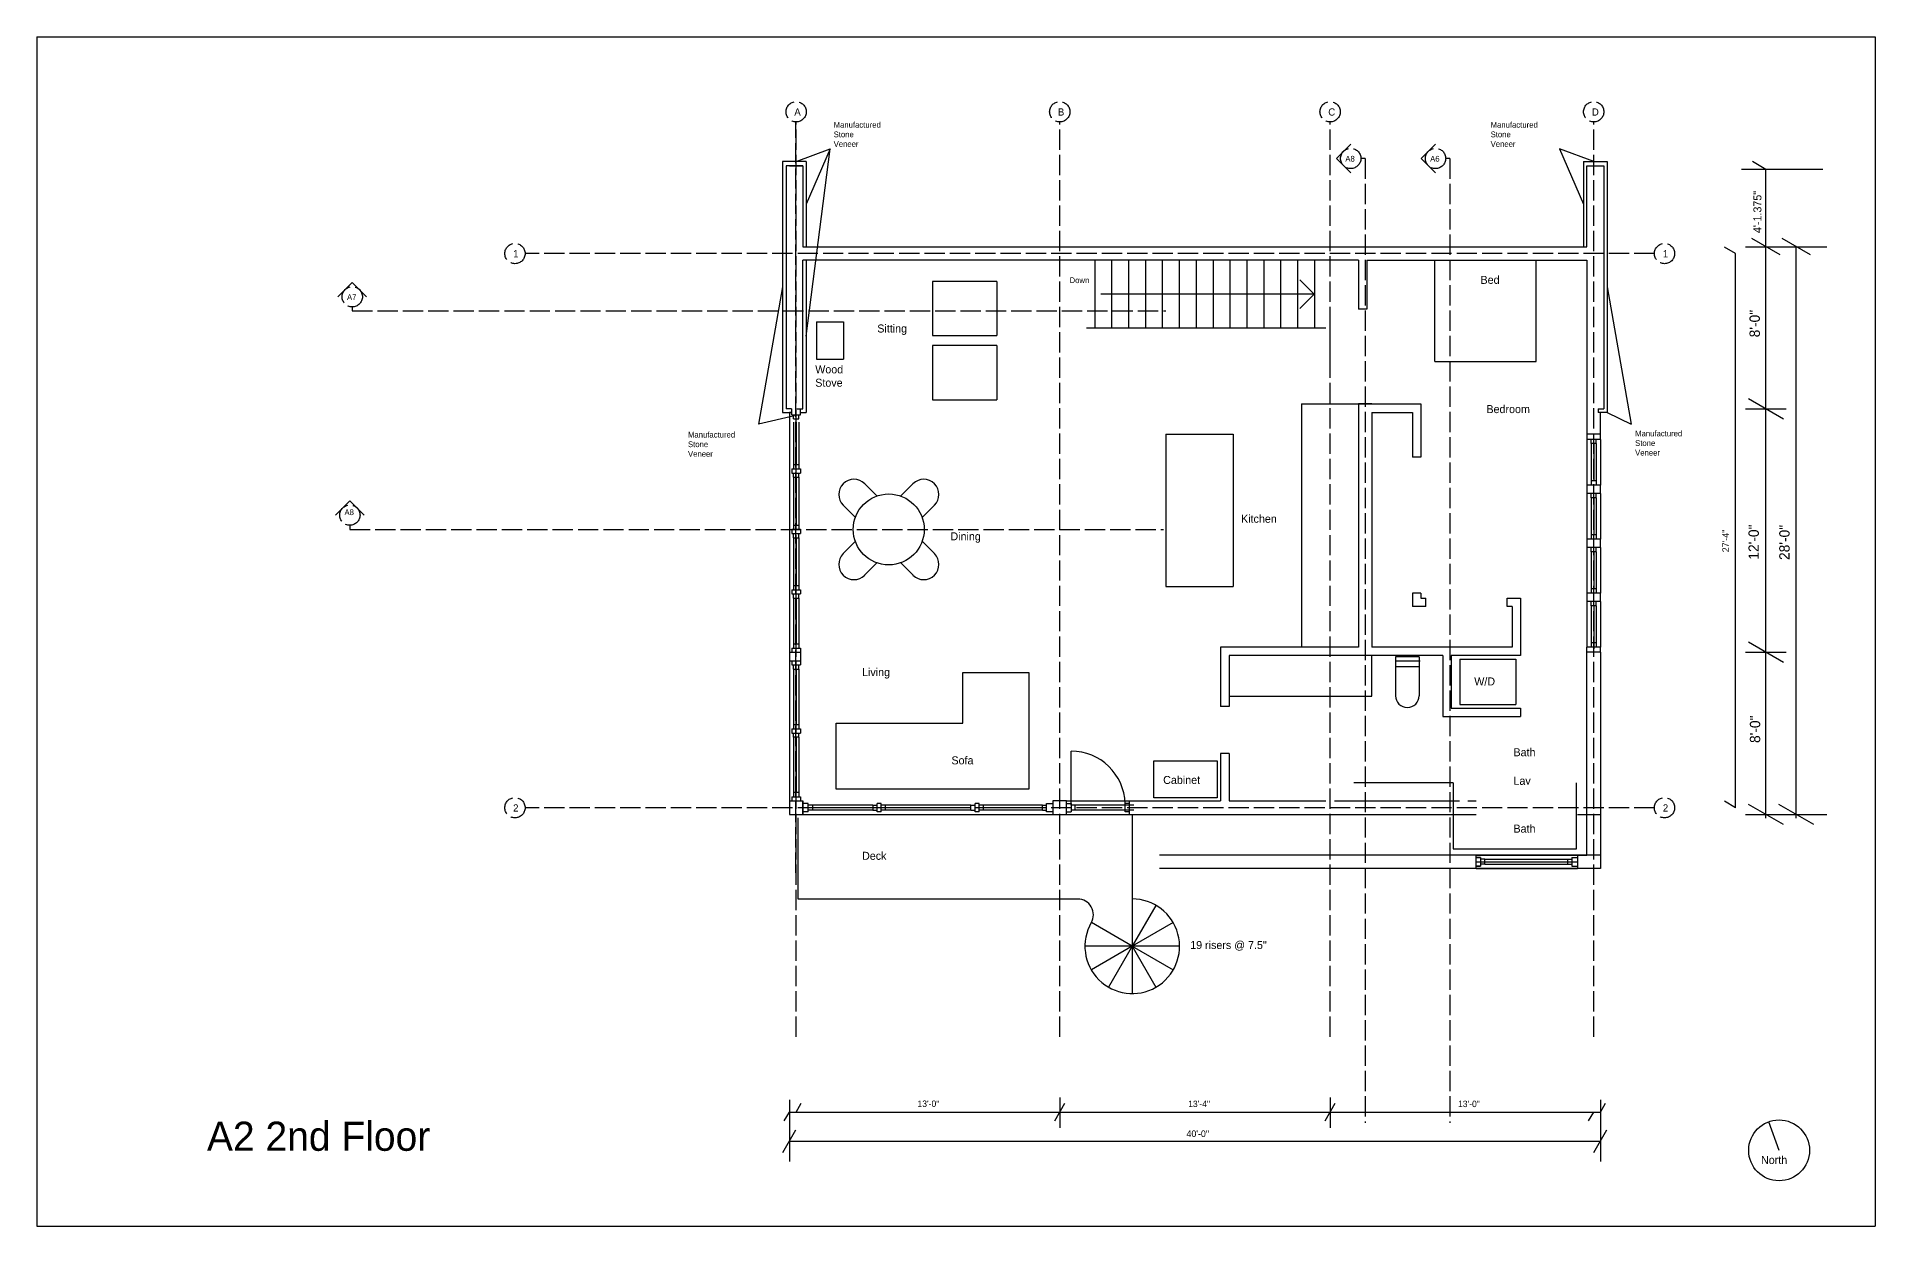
# Model space of a CAD drawing. Header units: inches. Extents: x -5028 to 8475, y 452 to 3434.
# Drawn here: x -3829 to -2741, y 1971 to 2675 of the extents above; entities that cross this region are included whole.
import ezdxf

# ---------------------------------------------------------------- set-up
doc = ezdxf.new("R2010")
doc.units = ezdxf.units.IN
doc.header["$MEASUREMENT"] = 0
doc.linetypes.add('ACAD_ISO02W100', pattern=[15, 12, -3])
for name, color, linetype in [('const', 7, 'Continuous'), ('e1', 7, 'Continuous'), ('e2', 251, 'Continuous'), ('glass', 172, 'Continuous'), ('grid', 252, 'ACAD_ISO02W100'), ('millwork', 253, 'Continuous'), ('sills', 105, 'Continuous'), ('stairs', 140, 'Continuous'), ('walls', 7, 'Continuous')]:
    doc.layers.add(name, color=color, linetype=linetype)

msp = doc.modelspace()

# ---------------------------------------------------------------- linework, layer by layer
for p, q in [((-3829.4, 2674.8), (-2741.4, 2674.8)), ((-3829.4, 2674.8), (-3829.4, 1970.8)), ((-2741.4, 2674.8), (-2741.4, 1970.8)), ((-3829.4, 1970.8), (-2741.4, 1970.8))]:
    msp.add_line(p, q)
at = {"layer": 'const'}
for p, q in [((-2806.1, 2596.3), (-2814, 2600.9)), ((-2772.5, 2596.3), (-2820.5, 2596.3)), ((-2806.1, 2212.3), (-2806.1, 2596.3)), ((-2824.1, 2546.5), (-2830.7, 2550.3)), ((-2824.1, 2218.5), (-2824.1, 2546.5)), ((-2818.1, 2550.5), (-2770.1, 2550.5)), ((-2797.7, 2545.7), (-2814.4, 2555.3)), ((-2779.7, 2545.7), (-2796.4, 2555.3)), ((-2788.1, 2212.3), (-2788.1, 2550.5)), ((-2795.7, 2448.5), (-2816.5, 2460.5)), ((-2818.1, 2454.5), (-2794.1, 2454.5)), ((-2818.1, 2310.5), (-2794.1, 2310.5)), ((-2795.7, 2304.5), (-2816.5, 2316.5)), ((-2824.1, 2218.5), (-2830.7, 2222.3)), ((-2795.7, 2208.5), (-2816.5, 2220.5)), ((-2777.7, 2208.5), (-2798.5, 2220.5)), ((-2818.1, 2214.5), (-2770.1, 2214.5)), ((-3384, 2045.7), (-3384, 2009.1)), ((-2904, 2045.7), (-2904, 2009.1)), ((-3387, 2033.2), (-3384, 2038.4)), ((-3384, 2038.4), (-2904, 2038.4)), ((-3380, 2038.4), (-3377, 2043.6)), ((-3227, 2033.2), (-3221, 2043.6)), ((-3067, 2033.2), (-3061, 2043.6)), ((-2911, 2033.2), (-2908, 2038.4)), ((-2904, 2038.4), (-2901, 2043.6)), ((-3387.9, 2014.5), (-3380.2, 2027.8)), ((-2907.9, 2014.5), (-2900.2, 2027.8)), ((-3384, 2021.1), (-2904, 2021.1))]:
    msp.add_line(p, q, dxfattribs=at)
at = {"layer": 'e1'}
for p, q in [((-2904, 2436.5), (-2904, 2452.5)), ((-2904, 2404.5), (-2904, 2409.5)), ((-2904, 2372.5), (-2904, 2377.5)), ((-2904, 2340.5), (-2904, 2345.5)), ((-2904, 2310.5), (-2912, 2310.5)), ((-2904, 2310.5), (-2904, 2313.5)), ((-2904, 2310.5), (-2904, 2214.5)), ((-3182.8, 2222.5), (-3128.8, 2222.5)), ((-3123.8, 2222.5), (-3066.5, 2222.5)), ((-3061.5, 2222.5), (-2987.5, 2222.5)), ((-2982.5, 2222.5), (-2977.5, 2222.5)), ((-3182.8, 2214.5), (-2977.5, 2214.5)), ((-2917.7, 2214.5), (-2904, 2214.5)), ((-2917.7, 2190.5), (-2912, 2190.5))]:
    msp.add_line(p, q, dxfattribs=at)
msp.add_circle((-2798.3, 2015.7), 18, dxfattribs=at)
at = {"layer": 'e2'}
for p, q in [((-3043.3, 2602.8), (-3045.8, 2602.8)), ((-2993.1, 2602.8), (-2995.6, 2602.8)), ((-3384, 2452.5), (-3384, 2310.5)), ((-3384, 2305.5), (-3384, 2222.5)), ((-3376, 2214.5), (-3228.1, 2214.5)), ((-3220.1, 2214.5), (-3182.8, 2214.5)), ((-3177.3, 2214.5), (-3068.1, 2214.5))]:
    msp.add_line(p, q, dxfattribs=at)
at = {"layer": 'glass'}
for p, q in [((-3381.5, 2446.6), (-3381.5, 2421.6)), ((-3378.5, 2446.6), (-3378.5, 2421.6)), ((-2909.5, 2434), (-2909.5, 2412)), ((-2906.5, 2434), (-2906.5, 2412)), ((-3381.5, 2414.1), (-3381.5, 2385.8)), ((-3378.5, 2414.1), (-3378.5, 2385.8)), ((-2909.5, 2402), (-2909.5, 2380)), ((-2906.5, 2402), (-2906.5, 2380)), ((-3381.5, 2378.3), (-3381.5, 2350)), ((-3378.5, 2378.3), (-3378.5, 2350)), ((-2909.5, 2370), (-2909.5, 2348)), ((-2906.5, 2370), (-2906.5, 2348)), ((-3381.5, 2342.5), (-3381.5, 2315.5)), ((-3378.5, 2342.5), (-3378.5, 2315.5)), ((-2909.5, 2338), (-2909.5, 2316)), ((-2906.5, 2338), (-2906.5, 2316)), ((-3381.5, 2300.5), (-3381.5, 2267.7)), ((-3378.5, 2300.5), (-3378.5, 2267.7)), ((-3381.5, 2260.2), (-3381.5, 2227.5)), ((-3378.5, 2260.2), (-3378.5, 2227.5)), ((-3334.6, 2220), (-3370.3, 2220)), ((-3276.6, 2220), (-3327.1, 2220)), ((-3234.3, 2220), (-3269.1, 2220)), ((-3180.1, 2220), (-3214.8, 2220)), ((-3334.6, 2217), (-3370.3, 2217)), ((-3276.6, 2217), (-3327.1, 2217)), ((-3234.3, 2217), (-3269.1, 2217)), ((-3180.1, 2217), (-3214.8, 2217)), ((-2972.5, 2188), (-2923.4, 2188)), ((-2972.5, 2185), (-2923.4, 2185))]:
    msp.add_line(p, q, dxfattribs=at)
at = {"layer": 'grid'}
for p, q in [((-3380.1, 2179.9), (-3380.1, 2624.4)), ((-3380, 2082.9), (-3380, 2624.4)), ((-3224, 2082.9), (-3224, 2624.4)), ((-3064, 2082.9), (-3064, 2624.4)), ((-2908, 2082.9), (-2908, 2624.4)), ((-3043.3, 2602.8), (-3043.3, 2031.9)), ((-2993.1, 2602.8), (-2993.1, 2031.9)), ((-2872.1, 2546.5), (-3540.4, 2546.5)), ((-3642.7, 2514.9), (-3642.7, 2512.5)), ((-3642.7, 2512.5), (-3161.2, 2512.5)), ((-3644.1, 2385.7), (-3644.1, 2383.2)), ((-3644.1, 2383.2), (-3162.7, 2383.2)), ((-2872.1, 2218.5), (-3540.4, 2218.5))]:
    msp.add_line(p, q, dxfattribs=at)
for centre in [(-3380, 2630.4), (-3224, 2630.4), (-3064, 2630.4), (-2908, 2630.4), (-3051.8, 2602.8), (-3001.6, 2602.8), (-3546.4, 2546.5), (-2866.1, 2546.5), (-3642.7, 2520.9), (-3644.1, 2391.7), (-3546.4, 2218.5), (-2866.1, 2218.5)]:
    msp.add_circle(centre, 6, dxfattribs=at)
at = {"layer": 'millwork'}
for p, q in [((-3380, 2601), (-3359.8, 2608.5)), ((-3359.8, 2608.5), (-3374, 2575.7)), ((-3374, 2497.5), (-3359.8, 2608.5)), ((-2908, 2601), (-2928.3, 2608.5)), ((-2928.3, 2608.5), (-2914, 2575.7)), ((-2912, 2550.5), (-2912, 2598.5)), ((-3002, 2482.5), (-3002, 2542.5)), ((-2942, 2482.5), (-2942, 2542.5)), ((-3388, 2526.7), (-3402.3, 2445.6)), ((-3299.3, 2530), (-3299.3, 2498)), ((-3261.3, 2530), (-3299.3, 2530)), ((-3261.3, 2530), (-3261.3, 2498)), ((-2900, 2526.7), (-2885.8, 2445.6)), ((-3368, 2506), (-3368, 2484)), ((-3368, 2506), (-3352, 2506)), ((-3352, 2506), (-3352, 2484)), ((-3299.3, 2498), (-3261.3, 2498)), ((-3261.3, 2492), (-3299.3, 2492)), ((-3299.3, 2492), (-3299.3, 2460)), ((-3261.3, 2492), (-3261.3, 2460)), ((-3368, 2484), (-3352, 2484)), ((-3002, 2482.5), (-2942, 2482.5)), ((-3299.3, 2460), (-3261.3, 2460)), ((-3381, 2450.5), (-3402.3, 2445.6)), ((-3081, 2457.5), (-3081, 2313.5)), ((-3081, 2457.5), (-3047.3, 2457.5)), ((-2900, 2452.5), (-2885.8, 2445.6)), ((-3380, 2446.6), (-3380, 2421.6)), ((-3161.3, 2439.5), (-3161.3, 2349.5)), ((-3161.3, 2439.5), (-3121.3, 2439.5)), ((-3121.3, 2439.5), (-3121.3, 2349.5)), ((-2912, 2436.5), (-2912, 2409.5)), ((-2908, 2434), (-2908, 2412)), ((-2904, 2436.5), (-2904, 2409.5)), ((-3380, 2414.1), (-3380, 2385.8)), ((-3339.5, 2410.3), (-3332.2, 2403)), ((-3310.8, 2410.3), (-3318.1, 2403)), ((-3352.2, 2397.5), (-3344.9, 2390.3)), ((-3298.1, 2397.5), (-3305.4, 2390.3)), ((-2912, 2404.5), (-2912, 2377.5)), ((-2908, 2402), (-2908, 2380)), ((-2904, 2404.5), (-2904, 2377.5)), ((-3380, 2378.3), (-3380, 2350)), ((-3352.2, 2368.9), (-3344.9, 2376.2)), ((-3298.1, 2368.9), (-3305.4, 2376.2)), ((-2912, 2372.5), (-2912, 2345.5)), ((-2904, 2372.5), (-2904, 2345.5)), ((-3339.5, 2356.2), (-3332.2, 2363.4)), ((-3310.8, 2356.2), (-3318.1, 2363.4)), ((-2908, 2370), (-2908, 2348)), ((-3380, 2342.5), (-3380, 2315.5)), ((-3161.3, 2349.5), (-3121.3, 2349.5)), ((-2912, 2340.5), (-2912, 2313.5)), ((-2904, 2340.5), (-2904, 2313.5)), ((-2908, 2338), (-2908, 2312.5)), ((-2908, 2338), (-2908, 2316)), ((-3039.3, 2284.5), (-3039.3, 2308.5)), ((-3025.3, 2307.8), (-3025.3, 2284.8)), ((-3011.3, 2307.8), (-3025.3, 2307.8)), ((-3011.3, 2307.8), (-3011.3, 2284.8)), ((-3380, 2300.5), (-3380, 2267.7)), ((-3025.3, 2305.5), (-3010.8, 2305.5)), ((-3011.3, 2301.8), (-3025.3, 2301.8)), ((-2987.3, 2306.5), (-2954.1, 2306.5)), ((-2987.3, 2306.5), (-2987.3, 2279.5)), ((-2954.1, 2306.5), (-2954.1, 2279.5)), ((-3123.8, 2284.5), (-3039.3, 2284.5)), ((-2987.3, 2279.5), (-2954.1, 2279.5)), ((-3380, 2260.2), (-3380, 2227.5)), ((-3217.3, 2220), (-3217.3, 2252)), ((-2991.1, 2233.2), (-3049.9, 2233.2)), ((-3379, 2212.5), (-3379, 2164.5)), ((-3334.6, 2218.5), (-3370.3, 2218.5)), ((-3276.6, 2218.5), (-3327.1, 2218.5)), ((-3234.3, 2218.5), (-3269.1, 2218.5)), ((-3181.1, 2214.5), (-3181.1, 2163)), ((-2977.5, 2190.5), (-2917.7, 2190.5)), ((-2977.5, 2186.5), (-2917.8, 2186.5)), ((-2977.5, 2182.5), (-2917.7, 2182.5)), ((-3379, 2164.5), (-3213.4, 2164.5)), ((-3167.1, 2160.7), (-3181.1, 2136.5)), ((-3181.1, 2136.5), (-3205.3, 2150.5)), ((-3156.8, 2150.5), (-3181.1, 2136.5)), ((-3153.1, 2136.5), (-3209.1, 2136.5)), ((-3181.1, 2136.5), (-3205.3, 2122.5)), ((-3181.1, 2136.5), (-3195.1, 2112.2)), ((-3181.1, 2136.5), (-3156.8, 2122.5)), ((-3181.1, 2136.5), (-3167.1, 2112.2))]:
    msp.add_line(p, q, dxfattribs=at)
for points in [[(-3242.3, 2229.5), (-3356.3, 2229.5), (-3356.3, 2268.5), (-3281.3, 2268.5), (-3281.3, 2298.5), (-3242.3, 2298.5), (-3242.3, 2229.5)], [(-3168.3, 2224.3), (-3168.3, 2246.3), (-3130.8, 2246.3), (-3130.8, 2224.3), (-3168.3, 2224.3)], [(-2991.1, 2233.2), (-2991.1, 2194.2), (-2918.1, 2194.2), (-2918.1, 2233.2)]]:
    msp.add_lwpolyline(points, dxfattribs=at)
for centre, radius, start, end in [((-3345.8, 2403.9), 9, 45, 225), ((-3304.5, 2403.9), 9, 315, 135), ((-3345.8, 2362.5), 9, 135, 315), ((-3304.5, 2362.5), 9, 225, 45), ((-3018.3, 2284.8), 7, 180, 0), ((-3217.3, 2220), 32, 1.7908, 90), ((-3213.4, 2155.1), 9.33, 330, 90), ((-3181.1, 2136.5), 28, 150, 90)]:
    msp.add_arc(centre, radius, start, end, dxfattribs=at)
at = {"layer": 'sills'}
msp.add_line((-3220.1, 2222.5), (-3182.8, 2222.5), dxfattribs=at)
at = {"layer": 'stairs'}
for p, q in [((-3203.1, 2502.5), (-3203.1, 2542.5)), ((-3193.1, 2502.5), (-3193.1, 2542.5)), ((-3183.1, 2502.5), (-3183.1, 2542.5)), ((-3173.1, 2502.5), (-3173.1, 2542.5)), ((-3163.1, 2502.5), (-3163.1, 2542.5)), ((-3153.1, 2502.5), (-3153.1, 2542.5)), ((-3143.1, 2502.5), (-3143.1, 2542.5)), ((-3133.1, 2502.5), (-3133.1, 2542.5)), ((-3123.1, 2502.5), (-3123.1, 2542.5)), ((-3113.1, 2502.5), (-3113.1, 2542.5)), ((-3103.1, 2502.5), (-3103.1, 2542.5)), ((-3093.1, 2502.5), (-3093.1, 2542.5)), ((-3083.1, 2502.5), (-3083.1, 2542.5)), ((-3073.1, 2502.5), (-3073.1, 2542.5)), ((-3208.1, 2502.5), (-3066.5, 2502.5))]:
    msp.add_line(p, q, dxfattribs=at)
at = {"layer": 'walls'}
for p, q in [((-3051.8, 2611.3), (-3060.3, 2602.8)), ((-3001.6, 2611.3), (-3010.1, 2602.8)), ((-3388, 2601), (-3388, 2452.5)), ((-3374, 2601), (-3388, 2601)), ((-3374, 2601), (-3374, 2550.5)), ((-3051.8, 2594.3), (-3060.3, 2602.8)), ((-3001.6, 2594.3), (-3010.1, 2602.8)), ((-2914, 2601), (-2914, 2550.5)), ((-2914, 2601), (-2900, 2601)), ((-2900, 2601), (-2900, 2452.5)), ((-3376, 2598.5), (-3386, 2598.5)), ((-3386, 2598.5), (-3386, 2454.5)), ((-3384, 2598.5), (-3376, 2598.5)), ((-3376, 2598.5), (-3376, 2550.5)), ((-2912, 2598.5), (-2902, 2598.5)), ((-2902, 2598.5), (-2902, 2454.5)), ((-3376, 2550.5), (-2912, 2550.5)), ((-3376, 2454.5), (-3376, 2542.5)), ((-3047.3, 2542.5), (-3376, 2542.5)), ((-3374, 2542.5), (-3374, 2452.5)), ((-3047.3, 2542.5), (-3047.3, 2513.5)), ((-3042.3, 2542.5), (-2912, 2542.5)), ((-3042.3, 2542.5), (-3042.3, 2513.5)), ((-2912, 2542.5), (-2912, 2436.5)), ((-3651.2, 2520.9), (-3642.7, 2529.4)), ((-3634.2, 2520.9), (-3642.7, 2529.4)), ((-3073.5, 2522.5), (-3082, 2530.9)), ((-3073.5, 2522.5), (-3199.6, 2522.5)), ((-3073.5, 2522.5), (-3082, 2514)), ((-3042.3, 2513.5), (-3047.3, 2513.5)), ((-3064, 2478.5), (-3064, 2510.5)), ((-3388, 2452.5), (-3382.8, 2452.5)), ((-3382.8, 2454.5), (-3386, 2454.5)), ((-3382.5, 2452.5), (-3384, 2452.5)), ((-3382.5, 2451.1), (-3382.5, 2454.5)), ((-3382.5, 2451.1), (-3377.5, 2451.1)), ((-3381.5, 2448.6), (-3381.5, 2451.1)), ((-3381.5, 2448.6), (-3378.5, 2448.6)), ((-3379.5, 2454.5), (-3376, 2454.5)), ((-3378.5, 2448.6), (-3378.5, 2451.1)), ((-3377.5, 2451.1), (-3377.5, 2454.5)), ((-3377.5, 2452.5), (-3374, 2452.5)), ((-3047.3, 2457.5), (-3047.3, 2313.5)), ((-3047.3, 2457.5), (-3010.3, 2457.5)), ((-3039.3, 2457.5), (-3047.3, 2457.5)), ((-3039.3, 2452.5), (-3039.3, 2313.5)), ((-3039.3, 2452.5), (-3015.3, 2452.5)), ((-3015.3, 2452.5), (-3015.3, 2426)), ((-3010.3, 2457.5), (-3010.3, 2426)), ((-2905.3, 2454.5), (-2902, 2454.5)), ((-2905.3, 2454.5), (-2905.3, 2452.5)), ((-2900, 2452.5), (-2905.3, 2452.5)), ((-2904, 2439.5), (-2912, 2439.5)), ((-2904, 2436.5), (-2912, 2436.5)), ((-2909.5, 2434), (-2909.5, 2436.5)), ((-2906.5, 2434), (-2909.5, 2434)), ((-2906.5, 2434), (-2906.5, 2436.5)), ((-3382.5, 2419.1), (-3377.5, 2419.1)), ((-3382.5, 2419.1), (-3382.5, 2416.6)), ((-3382.5, 2416.6), (-3377.5, 2416.6)), ((-3381.5, 2421.6), (-3381.5, 2419.1)), ((-3381.5, 2421.6), (-3378.5, 2421.6)), ((-3381.5, 2414.1), (-3381.5, 2416.6)), ((-3378.5, 2421.6), (-3378.5, 2419.1)), ((-3378.5, 2414.1), (-3378.5, 2416.6)), ((-3377.5, 2419.1), (-3377.5, 2416.6)), ((-3010.3, 2426), (-3015.3, 2426)), ((-3381.5, 2414.1), (-3378.5, 2414.1)), ((-2912, 2409.5), (-2912, 2404.5)), ((-2904, 2409.5), (-2912, 2409.5)), ((-2906.5, 2412), (-2909.5, 2412)), ((-2909.5, 2412), (-2909.5, 2409.5)), ((-2906.5, 2412), (-2906.5, 2409.5)), ((-3652.6, 2391.7), (-3644.1, 2400.2)), ((-3635.7, 2391.7), (-3644.1, 2400.2)), ((-2904, 2404.5), (-2912, 2404.5)), ((-2909.5, 2402), (-2909.5, 2404.5)), ((-2906.5, 2402), (-2909.5, 2402)), ((-2906.5, 2402), (-2906.5, 2404.5)), ((-3382.5, 2383.3), (-3377.5, 2383.3)), ((-3382.5, 2383.3), (-3382.5, 2380.8)), ((-3381.5, 2385.8), (-3381.5, 2383.3)), ((-3381.5, 2385.8), (-3378.5, 2385.8)), ((-3378.5, 2385.8), (-3378.5, 2383.3)), ((-3377.5, 2383.3), (-3377.5, 2380.8)), ((-3382.5, 2380.8), (-3377.5, 2380.8)), ((-3381.5, 2378.3), (-3381.5, 2380.8)), ((-3381.5, 2378.3), (-3378.5, 2378.3)), ((-3378.5, 2378.3), (-3378.5, 2380.8)), ((-2912, 2377.5), (-2912, 2372.5)), ((-2904, 2377.5), (-2912, 2377.5)), ((-2904, 2372.5), (-2912, 2372.5)), ((-2906.5, 2380), (-2909.5, 2380)), ((-2909.5, 2380), (-2909.5, 2377.5)), ((-2909.5, 2370), (-2909.5, 2372.5)), ((-2906.5, 2380), (-2906.5, 2377.5)), ((-2906.5, 2370), (-2906.5, 2372.5)), ((-2906.5, 2370), (-2909.5, 2370)), ((-3382.5, 2347.5), (-3377.5, 2347.5)), ((-3382.5, 2347.5), (-3382.5, 2345)), ((-3382.5, 2345), (-3377.5, 2345)), ((-3381.5, 2350), (-3381.5, 2347.5)), ((-3381.5, 2350), (-3378.5, 2350)), ((-3381.5, 2342.5), (-3381.5, 2345)), ((-3381.5, 2342.5), (-3378.5, 2342.5)), ((-3378.5, 2350), (-3378.5, 2347.5)), ((-3378.5, 2342.5), (-3378.5, 2345)), ((-3377.5, 2347.5), (-3377.5, 2345)), ((-3015.3, 2345.5), (-3015.3, 2337.5)), ((-3010.3, 2345.5), (-3015.3, 2345.5)), ((-3010.3, 2345.5), (-3010.3, 2342.5)), ((-3010.3, 2342.5), (-3007.3, 2342.5)), ((-3007.3, 2337.5), (-3007.3, 2342.5)), ((-2959.3, 2342.5), (-2951.3, 2342.5)), ((-2959.3, 2337.5), (-2959.3, 2342.5)), ((-2951.3, 2342.5), (-2951.3, 2308.5)), ((-2904, 2345.5), (-2912, 2345.5)), ((-2912, 2345.5), (-2912, 2340.5)), ((-2904, 2340.5), (-2912, 2340.5)), ((-2906.5, 2348), (-2909.5, 2348)), ((-2909.5, 2348), (-2909.5, 2345.5)), ((-2909.5, 2338), (-2909.5, 2340.5)), ((-2906.5, 2348), (-2906.5, 2345.5)), ((-2906.5, 2338), (-2906.5, 2340.5)), ((-3007.3, 2337.5), (-3015.3, 2337.5)), ((-2956.3, 2337.5), (-2959.3, 2337.5)), ((-2956.3, 2337.5), (-2956.3, 2313.5)), ((-2906.5, 2338), (-2909.5, 2338)), ((-3384, 2310.5), (-3377.5, 2310.5)), ((-3384, 2310.5), (-3384, 2305.5)), ((-3382.5, 2313), (-3377.5, 2313)), ((-3382.5, 2313), (-3382.5, 2310.5)), ((-3381.5, 2315.5), (-3378.5, 2315.5)), ((-3381.5, 2315.5), (-3381.5, 2313)), ((-3378.5, 2315.5), (-3378.5, 2313)), ((-3377.5, 2313), (-3377.5, 2303)), ((-3047.3, 2313.5), (-3128.8, 2313.5)), ((-3128.8, 2313.5), (-3128.8, 2278.5)), ((-2997.3, 2308.5), (-3123.8, 2308.5)), ((-3123.8, 2308.5), (-3123.8, 2278.5)), ((-2956.3, 2313.5), (-3039.3, 2313.5)), ((-2997.3, 2308.5), (-2997.3, 2272.5)), ((-2951.3, 2308.5), (-2992.3, 2308.5)), ((-2992.3, 2308.5), (-2992.3, 2277.5)), ((-2912, 2190.5), (-2912, 2313.5)), ((-2904, 2313.5), (-2912, 2313.5)), ((-2906.5, 2316), (-2909.5, 2316)), ((-2909.5, 2316), (-2909.5, 2313.5)), ((-2906.5, 2316), (-2906.5, 2313.5)), ((-3384, 2305.5), (-3377.5, 2305.5)), ((-3382.5, 2305.5), (-3382.5, 2303)), ((-3382.5, 2303), (-3377.5, 2303)), ((-3381.5, 2300.5), (-3381.5, 2303)), ((-3381.5, 2300.5), (-3378.5, 2300.5)), ((-3378.5, 2300.5), (-3378.5, 2303)), ((-3123.8, 2278.5), (-3128.8, 2278.5)), ((-2992.3, 2277.5), (-2951.3, 2277.5)), ((-2951.3, 2277.5), (-2951.3, 2272.5)), ((-3382.5, 2265.2), (-3377.5, 2265.2)), ((-3382.5, 2265.2), (-3382.5, 2262.7)), ((-3381.5, 2267.7), (-3381.5, 2265.2)), ((-3381.5, 2267.7), (-3378.5, 2267.7)), ((-3378.5, 2267.7), (-3378.5, 2265.2)), ((-3377.5, 2265.2), (-3377.5, 2262.7)), ((-2997.3, 2272.5), (-2951.3, 2272.5)), ((-3382.5, 2262.7), (-3377.5, 2262.7)), ((-3381.5, 2260.2), (-3381.5, 2262.7)), ((-3378.5, 2260.2), (-3381.5, 2260.2)), ((-3378.5, 2260.2), (-3378.5, 2262.7)), ((-3128.8, 2250.5), (-3128.8, 2222.5)), ((-3123.8, 2250.5), (-3128.8, 2250.5)), ((-3123.8, 2250.5), (-3123.8, 2222.5)), ((-3384, 2222.5), (-3376, 2222.5)), ((-3384, 2222.5), (-3384, 2214.5)), ((-3382.5, 2225), (-3377.5, 2225)), ((-3382.5, 2225), (-3382.5, 2222.5)), ((-3378.5, 2227.5), (-3381.5, 2227.5)), ((-3381.5, 2227.5), (-3381.5, 2225)), ((-3378.5, 2227.5), (-3378.5, 2225)), ((-3377.5, 2225), (-3377.5, 2222.5)), ((-3376, 2222.5), (-3376, 2214.5)), ((-3376, 2214.5), (-3376, 2222.5)), ((-3372.8, 2221), (-3376, 2221)), ((-3372.8, 2216), (-3372.8, 2221)), ((-3370.3, 2220), (-3372.8, 2220)), ((-3370.3, 2220), (-3370.3, 2217)), ((-3334.6, 2220), (-3332.1, 2220)), ((-3334.6, 2220), (-3334.6, 2217)), ((-3332.1, 2216), (-3332.1, 2221)), ((-3329.6, 2221), (-3332.1, 2221)), ((-3329.6, 2216), (-3329.6, 2221)), ((-3327.1, 2220), (-3329.6, 2220)), ((-3327.1, 2217), (-3327.1, 2220)), ((-3276.6, 2220), (-3274.1, 2220)), ((-3276.6, 2217), (-3276.6, 2220)), ((-3274.1, 2216), (-3274.1, 2221)), ((-3271.6, 2221), (-3274.1, 2221)), ((-3271.6, 2216), (-3271.6, 2221)), ((-3269.1, 2220), (-3271.6, 2220)), ((-3269.1, 2217), (-3269.1, 2220)), ((-3234.3, 2217), (-3234.3, 2220)), ((-3234.3, 2220), (-3231.8, 2220)), ((-3231.8, 2216), (-3231.8, 2221)), ((-3231.8, 2221), (-3228.1, 2221)), ((-3220.1, 2222.5), (-3228.1, 2222.5)), ((-3228.1, 2222.5), (-3228.1, 2214.5)), ((-3220.1, 2214.5), (-3220.1, 2222.5)), ((-3220.1, 2221), (-3217.3, 2221)), ((-3217.3, 2221), (-3217.3, 2217)), ((-3214.8, 2220), (-3217.3, 2220)), ((-3214.8, 2217), (-3214.8, 2220)), ((-3182.8, 2221), (-3185.3, 2221)), ((-3185.3, 2216), (-3185.3, 2221)), ((-3182.8, 2214.5), (-3182.8, 2222.5)), ((-3182.8, 2222.5), (-3177.3, 2222.5)), ((-3384, 2214.5), (-3376, 2214.5)), ((-3372.8, 2216), (-3376, 2216)), ((-3370.3, 2217), (-3372.8, 2217)), ((-3334.6, 2217), (-3332.1, 2217)), ((-3329.6, 2216), (-3332.1, 2216)), ((-3327.1, 2217), (-3329.6, 2217)), ((-3276.6, 2217), (-3274.1, 2217)), ((-3271.6, 2216), (-3274.1, 2216)), ((-3269.1, 2217), (-3271.6, 2217)), ((-3234.3, 2217), (-3231.8, 2217)), ((-3228.1, 2216), (-3231.8, 2216)), ((-3228.1, 2214.5), (-3220.1, 2214.5)), ((-3220.1, 2216), (-3217.3, 2216)), ((-3214.8, 2217), (-3217.3, 2217)), ((-3217.3, 2217), (-3217.3, 2216)), ((-3182.8, 2216), (-3185.3, 2216)), ((-3182.8, 2214.5), (-3177.3, 2214.5)), ((-2904, 2214.5), (-2904, 2182.5)), ((-2904, 2190.5), (-3165, 2190.5)), ((-2977.5, 2182.5), (-2977.5, 2190.5)), ((-2977.5, 2189), (-2975, 2189)), ((-2975, 2189), (-2977.5, 2189)), ((-2975, 2189), (-2975, 2184)), ((-2972.5, 2188), (-2975, 2188)), ((-2972.5, 2185), (-2972.5, 2188)), ((-2972.5, 2185), (-2972.5, 2188)), ((-2923.4, 2185), (-2923.4, 2188)), ((-2923.4, 2188), (-2920.9, 2188)), ((-2920.9, 2189), (-2920.9, 2184)), ((-2920.9, 2189), (-2917.7, 2189)), ((-2917.7, 2190.5), (-2917.7, 2182.5)), ((-2904, 2182.5), (-3165, 2182.5)), ((-2977.5, 2184), (-2975, 2184)), ((-2975, 2184), (-2977.5, 2184)), ((-2972.5, 2185), (-2975, 2185)), ((-2923.4, 2185), (-2920.9, 2185)), ((-2920.9, 2184), (-2917.7, 2184)), ((-3181.1, 2164.5), (-3181.1, 2108.5)), ((-3224, 2047), (-3224, 2029.1)), ((-3064, 2047), (-3064, 2029.1)), ((-2798.3, 2015.7), (-2804.4, 2032.6))]:
    msp.add_line(p, q, dxfattribs=at)
msp.add_circle((-3325.2, 2383.2), 21, dxfattribs=at)

# ---------------------------------------------------------------- texts
at = {"layer": 'const', "attachment_point": 1}
for s, insert, char_height, width in [('A', (-3381.1, 2632.4), 4.26, 1625.197), ('\\pt3.4098;Manufactured^JStone^JVeneer', (-3357.8, 2624.4), 3.41, 1300.158), ('B', (-3225.1, 2632.4), 4.26, 1625.197), ('C', (-3065.1, 2632.4), 4.26, 1625.197), ('\\pt3.4098;Manufactured^JStone^JVeneer', (-2969, 2624.4), 3.41, 1300.158), ('D', (-2909.1, 2632.4), 4.26, 1625.197), ('A8', (-3055, 2604.3), 3.41, 1300.158), ('A6', (-3004.8, 2604.3), 3.41, 1300.158), ('1', (-3547.5, 2548.5), 4.26, 1625.197), ('1', (-2867.1, 2548.5), 4.26, 1625.197), ('\\pt3.4098;Down', (-3218.2, 2532.4), 3.41, 1300.158), ('Bed', (-2975, 2533.3), 4.74, 1805.775), ('A7', (-3645.8, 2522.4), 3.41, 1300.158), ('Sitting', (-3332, 2504.5), 4.74, 1805.775), ('Wood^JStove', (-3368.7, 2480.3), 4.736, 1805.775), ('\\PBedroom', (-2971.5, 2464.7), 4.74, 1805.775), ('\\pt3.4098;Manufactured^JStone^JVeneer', (-3444, 2441), 3.41, 1300.158), ('\\pt3.4098;Manufactured^JStone^JVeneer', (-2883.5, 2441.7), 3.41, 1300.158), ('A8', (-3647.3, 2395.1), 3.41, 1300.158), ('\\PKitchen', (-3116.7, 2399.8), 4.74, 1805.775), ('\\PDining', (-3288.7, 2389.4), 4.74, 1805.775), ('Living', (-3341, 2301.1), 4.74, 1805.775), ('W/D', (-2978.7, 2295.6), 4.74, 1805.775), ('Bath', (-2955.5, 2253.7), 4.74, 1805.775), ('Sofa', (-3288.1, 2248.9), 4.74, 1805.775), ('Cabinet', (-3162.8, 2237.3), 4.74, 1805.775), ('Lav', (-2955.5, 2236.8), 4.74, 1805.775), ('2', (-3547.5, 2220.5), 4.26, 1625.197), ('2', (-2867.1, 2220.5), 4.26, 1625.197), ('Bath', (-2955.5, 2208.5), 4.74, 1805.775), ('Deck', (-3341, 2192.4), 4.74, 1805.775), ('19 risers @ 7.5"', (-3146.8, 2139.6), 4.736, 1805.775), ('13\'-0"', (-3308.2, 2045.2), 3.79, 1444.62), ('13\'-4"', (-3148, 2045.1), 3.79, 1444.62), ('13\'-0"', (-2988.3, 2045.1), 3.79, 1444.62), ('A2 2nd Floor', (-3728.7, 2032.7), 17.262, 6582.049), ('40\'-0"', (-3149, 2027.5), 3.91, 1491.22), ('North', (-2809, 2012.4), 4.74, 1805.775)]:
    msp.add_mtext(s, dxfattribs=dict(at, insert=insert, char_height=char_height, width=width))
at = {"layer": 'const', "attachment_point": 1, "rotation": 90}
for s, insert, char_height, width in [('4\'-1.375"', (-2813.5, 2558.6), 4.74, 1805.775), ('8\'-0"', (-2815.8, 2496.9), 6.11, 2330.032), ('27\'-4"', (-2831.9, 2369.7), 3.91, 1491.22), ('12\'-0"', (-2816.4, 2365.3), 6.11, 2330.032), ('28\'-0"', (-2798.2, 2365.1), 6.11, 2330.032), ('8\'-0"', (-2815.6, 2256.8), 6.11, 2330.032)]:
    msp.add_mtext(s, dxfattribs=dict(at, insert=insert, char_height=char_height, width=width))

doc.saveas('drawing.dxf')
